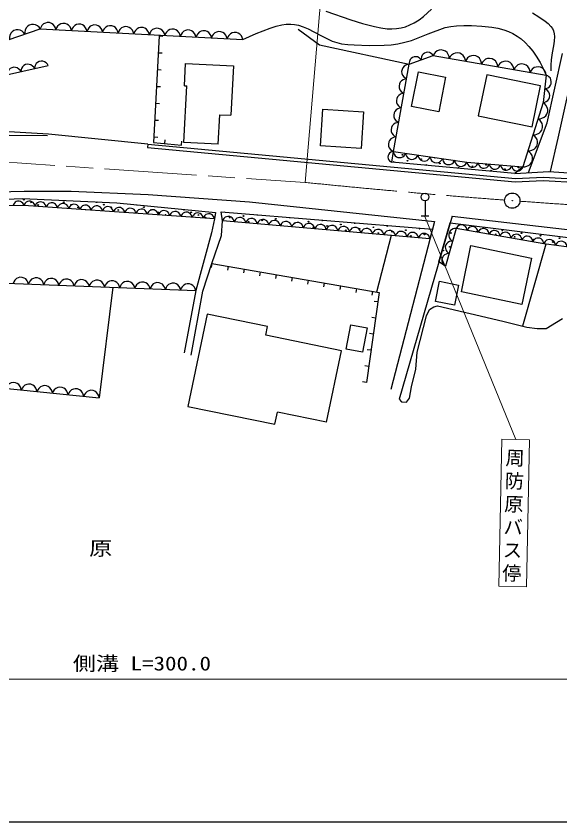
# Model space of a CAD drawing. Units: millimetres, scale not verified. Extents: x 40000 to 680000, y 20000 to 380000.
# Drawn here: x 392311 to 463079, y 205000 to 309913 of the extents above; entities that cross this region are included whole.
import ezdxf
from ezdxf.enums import TextEntityAlignment as Align

# ---------------------------------------------------------------- set-up
doc = ezdxf.new("R2010")
doc.units = ezdxf.units.MM
doc.header["$LTSCALE"] = 1000
doc.linetypes.add('CHAIN', pattern=[18.5, 12, -1.5, 3.5, -1.5])
for name, color, linetype, lineweight in [('M-BGD', 7, 'Continuous', 25), ('M-BGD-HTXT', 7, 'Continuous', 13), ('M-BMK', 2, 'CHAIN', 13), ('M-TTL-BAND', 7, 'Continuous', 25)]:
    doc.layers.add(name, color=color, linetype=linetype, lineweight=lineweight)
doc.layers.add('M-BMK-SRVR', color=7, linetype='Continuous')
doc.layers.add('真幅道路', color=7, linetype='Continuous')
doc.styles.add('@ＭＳ ゴシック', font='')
doc.styles.add('ＭＳ ゴシック', font='')
doc.styles.get('@ＭＳ ゴシック').set_extended_font_data('@MS Gothic')
doc.styles.get('ＭＳ ゴシック').set_extended_font_data('MS Gothic')

# ---------------------------------------------------------------- blocks, each defined once
blk = doc.blocks.new('BUHIN793')
at = {"color": 7, "linetype": 'Continuous', "lineweight": 25}
blk.add_lwpolyline([(532, -502), (608, -342), (642, -178), (649, 37), (592, 211), (504, 369), (339, 525), (177, 603), (-1, 650), (-215, 631), (-374, 584), (-532, 502)], dxfattribs=at)
blk = doc.blocks.new('BUHIN794')
at = {"color": 7, "linetype": 'Continuous', "lineweight": 25}
blk.add_lwpolyline([(548, -437), (607, -278), (627, -118), (616, 87), (548, 249), (452, 393), (282, 528), (120, 589), (-53, 620), (-256, 584), (-404, 528), (-548, 437)], dxfattribs=at)
blk = doc.blocks.new('BUHIN803')
at = {"color": 7, "linetype": 'Continuous', "lineweight": 25}
blk.add_lwpolyline([(539, -525), (619, -362), (657, -194), (667, 27), (612, 207), (524, 371), (357, 534), (191, 617), (10, 668), (-211, 652), (-375, 607), (-539, 525)], dxfattribs=at)
blk = doc.blocks.new('BUHIN804')
at = {"color": 7, "linetype": 'Continuous', "lineweight": 25}
blk.add_lwpolyline([(520, -564), (611, -402), (659, -233), (681, -9), (635, 178), (555, 349), (393, 524), (229, 618), (47, 680), (-179, 675), (-349, 639), (-520, 564)], dxfattribs=at)
blk = doc.blocks.new('BUHIN805')
at = {"color": 7, "linetype": 'Continuous', "lineweight": 25}
blk.add_lwpolyline([(473, -547), (564, -397), (614, -239), (642, -28), (603, 149), (533, 313), (386, 482), (234, 576), (64, 639), (-149, 642), (-310, 612), (-473, 547)], dxfattribs=at)
blk = doc.blocks.new('BUHIN806')
at = {"color": 7, "linetype": 'Continuous', "lineweight": 25}
blk.add_lwpolyline([(694, 485), (530, 609), (352, 686), (110, 744), (-101, 720), (-300, 658), (-515, 508), (-642, 342), (-736, 152), (-765, -96), (-750, -287), (-694, -485)], dxfattribs=at)
blk = doc.blocks.new('BUHIN813')
at = {"color": 7, "linetype": 'Continuous', "lineweight": 25}
blk.add_lwpolyline([(720, -719), (831, -500), (885, -273), (903, 25), (831, 270), (716, 493), (492, 716), (269, 831), (25, 903), (-274, 885), (-497, 827), (-720, 719)], dxfattribs=at)
blk = doc.blocks.new('BUHIN816')
at = {"color": 7, "linetype": 'Continuous', "lineweight": 25}
blk.add_lwpolyline([(741, -657), (837, -437), (876, -214), (876, 78), (791, 311), (666, 521), (437, 724), (213, 823), (-29, 879), (-318, 844), (-531, 775), (-741, 657)], dxfattribs=at)
blk = doc.blocks.new('BUHIN832')
at = {"color": 7, "linetype": 'Continuous', "lineweight": 25}
blk.add_lwpolyline([(997, -370), (1008, -113), (960, 126), (847, 417), (672, 618), (466, 780), (157, 895), (-105, 907), (-369, 869), (-645, 722), (-832, 570), (-997, 370)], dxfattribs=at)
blk = doc.blocks.new('BUHIN833')
at = {"color": 7, "linetype": 'Continuous', "lineweight": 25}
blk.add_lwpolyline([(750, -683), (851, -459), (894, -231), (898, 67), (815, 308), (690, 524), (458, 736), (230, 840), (-17, 901), (-314, 869), (-533, 801), (-750, 683)], dxfattribs=at)
blk = doc.blocks.new('BUHIN835')
at = {"color": 7, "linetype": 'Continuous', "lineweight": 25}
blk.add_lwpolyline([(814, -409), (847, -191), (829, 17), (760, 276), (630, 463), (469, 620), (217, 747), (-5, 782), (-233, 774), (-482, 675), (-655, 563), (-814, 409)], dxfattribs=at)
blk = doc.blocks.new('BUHIN845')
at = {"color": 7, "linetype": 'Continuous', "lineweight": 25}
blk.add_lwpolyline([(-545, 594), (-641, 424), (-691, 246), (-715, 10), (-667, -186), (-583, -366), (-414, -550), (-241, -649), (-50, -714), (187, -710), (365, -672), (545, -594)], dxfattribs=at)
blk = doc.blocks.new('BUHIN846')
at = {"color": 7, "linetype": 'Continuous', "lineweight": 25}
blk.add_lwpolyline([(-524, 510), (-602, 351), (-638, 188), (-648, -27), (-594, -202), (-510, -361), (-347, -519), (-186, -600), (-9, -649), (205, -633), (365, -590), (524, -510)], dxfattribs=at)
blk = doc.blocks.new('BUHIN848')
at = {"color": 7, "linetype": 'Continuous', "lineweight": 25}
blk.add_lwpolyline([(733, 623), (534, 744), (325, 813), (45, 852), (-191, 803), (-409, 712), (-637, 519), (-762, 318), (-848, 93), (-854, -190), (-817, -404), (-733, -623)], dxfattribs=at)
blk = doc.blocks.new('BUHIN849')
at = {"color": 7, "linetype": 'Continuous', "lineweight": 25}
blk.add_lwpolyline([(782, -270), (786, -70), (744, 115), (651, 340), (512, 493), (348, 615), (106, 699), (-98, 704), (-303, 669), (-515, 550), (-658, 428), (-782, 270)], dxfattribs=at)
blk = doc.blocks.new('BUHIN850')
at = {"color": 7, "linetype": 'Continuous', "lineweight": 25}
blk.add_lwpolyline([(698, -807), (831, -586), (905, -353), (946, -42), (889, 219), (786, 461), (569, 711), (345, 848), (95, 942), (-219, 946), (-456, 903), (-698, 807)], dxfattribs=at)
blk = doc.blocks.new('BUHIN851')
at = {"color": 7, "linetype": 'Continuous', "lineweight": 25}
blk.add_lwpolyline([(-646, -629), (-453, -731), (-253, -781), (12, -801), (229, -740), (428, -641), (629, -446), (734, -249), (800, -33), (788, 232), (740, 430), (646, 629)], dxfattribs=at)
blk = doc.blocks.new('BUHIN852')
at = {"color": 7, "linetype": 'Continuous', "lineweight": 25}
blk.add_lwpolyline([(-915, -600), (-709, -766), (-482, -872), (-171, -957), (102, -934), (362, -862), (646, -676), (816, -466), (946, -224), (992, 94), (980, 342), (915, 600)], dxfattribs=at)
blk = doc.blocks.new('BUHIN865')
at = {"color": 7, "linetype": 'Continuous', "lineweight": 25}
blk.add_line((0, 0), (-378, -327), dxfattribs=at)
blk = doc.blocks.new('BUHIN866')
at = {"color": 7, "linetype": 'Continuous', "lineweight": 25}
blk.add_line((0, 0), (-338, 368), dxfattribs=at)
blk = doc.blocks.new('BUHIN867')
at = {"color": 7, "linetype": 'Continuous', "lineweight": 25}
blk.add_line((0, 0), (370, -336), dxfattribs=at)
blk = doc.blocks.new('BUHIN868')
at = {"color": 7, "linetype": 'Continuous', "lineweight": 25}
blk.add_line((0, 0), (351, 356), dxfattribs=at)
blk = doc.blocks.new('BUHIN1760')
at = {"color": 7, "linetype": 'Continuous', "lineweight": 25}
for p, q in [((1249, 1526), (0, 0)), ((-395, 323), (389, -318))]:
    blk.add_line(p, q, dxfattribs=at)
blk.add_circle((1568, 1915), 502, dxfattribs=at)
blk = doc.blocks.new('BUHIN760_1')
at = {"color": 3, "linetype": 'Continuous', "lineweight": 25}
for radius in [995, 30]:
    blk.add_circle((0, 0), radius, dxfattribs=at)
blk = doc.blocks.new('BUHIN760')
at = {"color": 3, "linetype": 'Continuous', "lineweight": 25}
for radius in [995, 30]:
    blk.add_circle((0, 0), radius, dxfattribs=at)

msp = doc.modelspace()

# ---------------------------------------------------------------- linework, layer by layer
at = {"layer": 'M-BGD'}
for p, q in [((381369, 303444), (395456, 308272)), ((395456, 308272), (421801, 306883)), ((429025, 308226), (431798, 306188)), ((431798, 306188), (443480, 303635)), ((443480, 303635), (446585, 304781)), ((446585, 304781), (461299, 302230)), ((461442, 296006), (463428, 305061)), ((389384, 301881), (396494, 303475)), ((414216, 300830), (414368, 303761)), ((414368, 303761), (420598, 303439)), ((420598, 303439), (420265, 297005)), ((441410, 292286), (443480, 303635)), ((462844, 294020), (465064, 303951)), ((443786, 298129), (444671, 302658)), ((444671, 302658), (448199, 301969)), ((453572, 302273), (452466, 296947)), ((460568, 300820), (453572, 302273)), ((461299, 302230), (460892, 298644)), ((448199, 301969), (447314, 297440)), ((414126, 293461), (414507, 300815)), ((414216, 300830), (414507, 300815)), ((459461, 295494), (460568, 300820)), ((447314, 297440), (443786, 298129)), ((460892, 298644), (458267, 290289)), ((418626, 293229), (418825, 297080)), ((418825, 297080), (420265, 297005)), ((431933, 293016), (432245, 297793)), ((432245, 297793), (437536, 297448)), ((437536, 297448), (437224, 292672)), ((452466, 296947), (459461, 295494)), ((458977, 289541), (461442, 296006)), ((396506, 294527), (386757, 295103)), ((396380, 294305), (391417, 294362)), ((409434, 293234), (396506, 294527)), ((461858, 289682), (462844, 294020)), ((409434, 293234), (409392, 292807)), ((409392, 292807), (457257, 288350)), ((409434, 293234), (457300, 288777)), ((418626, 293229), (414126, 293461)), ((437224, 292672), (431933, 293016)), ((441188, 290881), (441410, 292286)), ((441188, 290881), (441410, 292286)), ((441410, 292286), (450985, 290918)), ((457232, 289439), (441188, 290881)), ((450985, 290918), (458267, 290289)), ((458267, 290289), (457232, 289439)), ((457232, 289439), (461651, 289696)), ((461651, 289696), (497402, 287228)), ((457257, 288350), (460919, 288522)), ((457300, 288777), (460962, 288948)), ((460919, 288522), (497255, 286532)), ((460962, 288948), (497279, 286960)), ((384968, 286898), (393355, 287136)), ((393355, 287136), (399470, 287116)), ((399470, 287116), (409489, 286677)), ((409489, 286677), (422689, 285732)), ((384851, 285852), (393126, 286174)), ((393126, 286174), (405400, 285622)), ((405400, 285622), (418271, 284335)), ((422689, 285732), (446757, 283183)), ((393310, 285254), (384903, 285142)), ((418133, 283507), (393310, 285254)), ((418271, 284335), (418133, 283507)), ((419190, 283260), (418998, 284448)), ((418998, 284448), (446491, 282156)), ((418133, 283507), (417749, 281715)), ((449056, 283871), (442166, 260038)), ((449056, 283871), (509317, 276910)), ((419046, 281350), (419190, 283260)), ((446171, 280924), (419190, 283260)), ((446757, 283183), (441083, 261308)), ((447335, 277917), (448799, 282983)), ((449579, 282256), (448202, 277365)), ((448799, 282983), (491938, 277703)), ((460987, 280279), (449579, 282256)), ((417749, 281715), (415688, 274184)), ((417798, 277689), (419046, 281350)), ((441120, 281362), (439201, 273976)), ((446491, 282156), (446171, 280924)), ((461256, 280241), (458213, 269550)), ((491385, 275991), (460987, 280279)), ((450254, 273992), (451499, 280030)), ((451499, 280030), (459365, 278408)), ((459365, 278408), (458120, 272370)), ((416614, 274095), (417798, 277689)), ((448202, 277365), (447335, 277917)), ((360280, 276346), (415688, 274184)), ((446902, 272775), (447418, 275381)), ((447418, 275381), (449877, 274894)), ((449877, 274894), (449362, 272288)), ((404901, 274605), (403113, 260230)), ((415688, 274184), (414182, 266070)), ((415074, 265786), (416614, 274095)), ((458120, 272370), (450254, 273992)), ((449362, 272288), (446902, 272775)), ((446128, 271714), (446684, 272066)), ((446684, 272066), (447147, 272177)), ((447147, 272177), (455634, 270213)), ((417162, 271115), (414678, 259102)), ((425046, 269485), (417162, 271115)), ((444516, 266155), (445739, 270899)), ((445739, 270899), (446128, 271714)), ((435273, 266554), (435874, 269729)), ((435874, 269729), (438011, 269325)), ((455634, 270213), (458761, 269408)), ((461287, 269251), (462645, 270072)), ((462645, 270072), (463403, 270545)), ((424813, 268358), (425046, 269485)), ((438011, 269325), (437410, 266150)), ((458761, 269408), (460119, 269219)), ((460119, 269219), (461287, 269251)), ((434646, 266325), (424813, 268358)), ((437410, 266150), (435273, 266554)), ((432726, 257034), (434646, 266325)), ((444315, 263965), (444516, 266155)), ((368697, 263651), (403113, 260230)), ((443778, 261634), (444315, 263965)), ((443487, 260178), (443778, 261634)), ((442166, 260038), (442460, 259687)), ((442460, 259687), (443134, 259657)), ((443134, 259657), (443487, 260178)), ((414678, 259102), (425979, 256766)), ((425979, 256766), (426309, 258361)), ((432726, 257034), (426309, 258361))]:
    msp.add_line(p, q, dxfattribs=at)
for points in [[(432615, 310576), (435881, 309425), (437393, 308968), (438957, 308559), (439771, 308388), (440595, 308275), (441212, 308247), (441820, 308279), (442406, 308376), (442992, 308534), (443572, 308759), (444136, 309044), (444751, 309426), (445349, 309870), (446375, 310797)], [(459507, 310330), (460336, 309829), (461144, 309269), (461549, 308940), (461903, 308574), (462106, 308286), (462252, 307976), (462340, 307627), (462373, 307247), (462339, 306659), (462242, 306048), (462065, 305125), (461953, 304225), (461921, 303509), (461913, 302792)], [(421801, 306883), (423560, 307633), (425391, 308348), (426147, 308590), (426907, 308770), (427478, 308850), (428045, 308868), (428557, 308822), (429061, 308716), (429690, 308511), (430319, 308240), (431882, 307419), (433447, 306664), (434044, 306460), (434668, 306311), (435467, 306204), (436293, 306155), (438261, 306104), (440210, 306115), (441114, 306181), (442008, 306307), (442891, 306502), (443763, 306755), (445957, 307614), (448168, 308413), (448890, 308560), (449625, 308648), (450592, 308690), (451584, 308673), (452905, 308596), (454226, 308459), (455003, 308323), (455768, 308128), (456375, 307915), (456958, 307646), (457504, 307323), (458021, 306946), (458552, 306481), (459053, 305960), (459550, 305352), (460004, 304701), (460499, 303859), (460938, 302995), (461117, 302618), (461299, 302230)], [(410925, 307342), (410204, 293457), (413846, 293116)], [(441410, 292286), (441240, 292258), (441090, 292196), (440914, 292083), (440805, 291942), (440726, 291785), (440692, 291568), (440718, 291394), (440778, 291226), (440911, 291065), (441035, 290963), (441188, 290881)], [(417798, 277689), (439569, 273912), (437891, 262211)]]:
    msp.add_lwpolyline(points, dxfattribs=at)
for centre in [(442591, 291850), (443235, 291085), (445027, 291285), (447462, 290720), (449254, 290920), (449897, 290155), (451689, 290355), (453480, 290556), (454124, 289790), (455916, 289990), (457707, 290191), (393310, 286014), (394248, 285668), (395186, 285321), (398520, 285689), (399458, 285343), (403730, 285365), (400396, 284997), (404668, 285018), (405606, 284672), (408940, 285040), (409878, 284694), (410816, 284347), (415088, 284369), (416026, 284023), (416964, 283676), (420106, 283683), (421898, 283883), (424333, 283317), (426124, 283517), (422541, 283117), (426768, 282751), (428560, 282951), (430351, 283151), (430995, 282385), (432786, 282585), (434578, 282785), (437013, 282219), (438805, 282419), (450639, 282648), (453117, 282318), (435222, 282019), (439448, 281653), (441240, 281853), (443032, 282053), (443675, 281287), (445467, 281487), (448895, 281670), (454723, 281498), (455595, 281987), (457201, 281168), (458073, 281657), (460551, 281326), (459679, 280837), (462157, 280507), (463029, 280996), (447883, 279384), (448756, 279873)]:
    msp.add_circle(centre, 49.8, dxfattribs=at)
for centre, start, end in [((441443, 290885), 322.78383, 206.94634), ((446818, 291485), 138.32895, 25.41133), ((445670, 290520), 298.4559, 231.27427), ((402792, 285711), 143.21675, 31.63627), ((408002, 285386), 203.90732, 324.67175), ((401334, 284650), 47.69265, 124.25681), ((406544, 284326), 352.80647, 179.14299), ((414150, 284715), 135.10455, 33.47452), ((419462, 284448), 225.75997, 304.70625), ((411754, 284001), 292.4011, 239.54836), ((423689, 284082), 205.34425, 325.12197), ((427916, 283716), 188.61469, 341.85152), ((432143, 283350), 173.00899, 357.45723), ((436370, 282984), 157.23098, 13.23523), ((440597, 282618), 139.83207, 30.63415), ((444823, 282252), 117.07147, 53.39475), ((452245, 281829), 307.43477, 212.89376)]:
    msp.add_arc(centre, 49.8, start, end, dxfattribs=at)
at = {"layer": 'M-BGD-HTXT'}
for p, q in [((429920, 288259), (433710, 333063)), ((457335, 254789), (445491, 283841)), ((455517, 254827), (455120, 235670)), ((459140, 254752), (455517, 254827)), ((458743, 235595), (459140, 254752)), ((455120, 235670), (458743, 235595)), ((265549, 223561), (550745, 223561))]:
    msp.add_line(p, q, dxfattribs=at)
at = {"layer": 'M-BMK'}
msp.add_line((385375, 291276), (429920, 288259), dxfattribs=at)
msp.add_line((385375, 291276), (429920, 288259), dxfattribs=at)
for start, end in [(264.19252, 265.68623), (264.19252, 265.68623), (265.80083, 268.67174), (265.80083, 268.67174)]:
    msp.add_arc((531107, 1283126), 1000000, start, end, dxfattribs=at)
at = {"layer": 'M-TTL-BAND'}
msp.add_line((40000, 205000), (579000, 205000), dxfattribs=at)

# ---------------------------------------------------------------- block references
at = {"layer": 'M-BGD', "rotation": 39.30197}
for name, p in [('BUHIN832', (392437, 307237)), ('BUHIN832', (394450, 307927)), ('BUHIN833', (396469, 308218)), ('BUHIN833', (398496, 308112)), ('BUHIN833', (400522, 308005)), ('BUHIN833', (402549, 307898)), ('BUHIN833', (404575, 307791)), ('BUHIN833', (406602, 307684)), ('BUHIN833', (408629, 307577)), ('BUHIN833', (410655, 307470)), ('BUHIN833', (412682, 307364)), ('BUHIN833', (414708, 307257)), ('BUHIN867', (410925, 307342)), ('BUHIN833', (416735, 307150)), ('BUHIN833', (418762, 307043)), ('BUHIN833', (420788, 306936)), ('BUHIN867', (410811, 305150)), ('BUHIN849', (445809, 304494)), ('BUHIN850', (447636, 304599)), ('BUHIN850', (449738, 304234)), ('BUHIN835', (395605, 303276)), ('BUHIN849', (444256, 303921)), ('BUHIN850', (451840, 303870)), ('BUHIN850', (453942, 303505)), ('BUHIN850', (456044, 303141)), ('BUHIN835', (392050, 302479)), ('BUHIN835', (393828, 302877)), ('BUHIN848', (443308, 302689)), ('BUHIN850', (458146, 302777)), ('BUHIN850', (460248, 302412)), ('BUHIN867', (410697, 302958)), ('BUHIN851', (461197, 301334)), ('BUHIN848', (442963, 300797)), ('BUHIN867', (410583, 300765)), ('BUHIN851', (460994, 299541)), ('BUHIN848', (442617, 298906)), ('BUHIN867', (410469, 298573)), ('BUHIN848', (442272, 297014)), ('BUHIN852', (460564, 297600)), ('BUHIN867', (410355, 296381)), ('BUHIN848', (441927, 295123)), ('BUHIN852', (459908, 295511)), ('BUHIN867', (410242, 294189)), ('BUHIN868', (411660, 293321)), ('BUHIN848', (441582, 293231)), ('BUHIN852', (459251, 293422)), ('BUHIN868', (413846, 293116)), ('BUHIN845', (442208, 292172)), ('BUHIN845', (443804, 291944)), ('BUHIN845', (445399, 291716)), ('BUHIN845', (446995, 291488)), ('BUHIN845', (448591, 291260)), ('BUHIN845', (450187, 291032)), ('BUHIN852', (458595, 291334)), ('BUHIN846', (451713, 290855)), ('BUHIN846', (453169, 290729)), ('BUHIN846', (454626, 290604)), ('BUHIN846', (456082, 290478)), ('BUHIN846', (457539, 290352)), ('BUHIN1760', (445532, 283889)), ('BUHIN794', (392609, 285245)), ('BUHIN793', (394040, 285203)), ('BUHIN793', (395500, 285100)), ('BUHIN793', (396960, 284997)), ('BUHIN793', (398420, 284895)), ('BUHIN793', (399881, 284792)), ('BUHIN793', (401341, 284689)), ('BUHIN793', (402801, 284586)), ('BUHIN793', (404261, 284484)), ('BUHIN793', (405721, 284381)), ('BUHIN793', (407182, 284278)), ('BUHIN793', (408642, 284175)), ('BUHIN793', (410102, 284073)), ('BUHIN793', (411562, 283970)), ('BUHIN793', (413022, 283867)), ('BUHIN793', (414483, 283764)), ('BUHIN793', (415943, 283661)), ('BUHIN793', (417403, 283559)), ('BUHIN803', (419940, 283195)), ('BUHIN803', (421439, 283066)), ('BUHIN803', (422937, 282936)), ('BUHIN803', (424436, 282806)), ('BUHIN803', (425935, 282676)), ('BUHIN803', (427434, 282546)), ('BUHIN803', (428933, 282417)), ('BUHIN803', (430432, 282287)), ('BUHIN803', (431931, 282157)), ('BUHIN803', (433430, 282027)), ('BUHIN803', (434929, 281898)), ('BUHIN803', (436428, 281768)), ('BUHIN803', (437927, 281638)), ('BUHIN803', (439426, 281508)), ('BUHIN803', (440925, 281378)), ('BUHIN806', (449350, 281441)), ('BUHIN805', (450292, 282133)), ('BUHIN805', (451718, 281886)), ('BUHIN805', (453144, 281638)), ('BUHIN805', (454570, 281391)), ('BUHIN803', (442424, 281249)), ('BUHIN803', (443923, 281119)), ('BUHIN803', (445422, 280989)), ('BUHIN805', (455996, 281144)), ('BUHIN805', (457422, 280897)), ('BUHIN805', (458848, 280649)), ('BUHIN805', (460274, 280402)), ('BUHIN806', (448890, 279811)), ('BUHIN804', (461747, 280171)), ('BUHIN804', (463267, 279957)), ('BUHIN806', (448431, 278180)), ('BUHIN865', (417798, 277689)), ('BUHIN865', (419887, 277326)), ('BUHIN816', (392931, 275072)), ('BUHIN816', (394910, 274995)), ('BUHIN816', (396889, 274918)), ('BUHIN816', (398868, 274840)), ('BUHIN816', (400846, 274763)), ('BUHIN816', (402825, 274686)), ('BUHIN865', (421975, 276964)), ('BUHIN865', (424064, 276602)), ('BUHIN865', (426153, 276240)), ('BUHIN816', (404804, 274609)), ('BUHIN816', (406783, 274531)), ('BUHIN816', (408762, 274454)), ('BUHIN816', (410741, 274377)), ('BUHIN816', (412720, 274300)), ('BUHIN816', (414698, 274223)), ('BUHIN865', (428241, 275877)), ('BUHIN865', (430330, 275515)), ('BUHIN865', (432419, 275153)), ('BUHIN865', (434507, 274790)), ('BUHIN865', (436596, 274428)), ('BUHIN865', (438685, 274066)), ('BUHIN866', (439396, 272703)), ('BUHIN866', (439095, 270604)), ('BUHIN866', (438794, 268506)), ('BUHIN866', (438493, 266408)), ('BUHIN866', (438192, 264309)), ('BUHIN813', (391978, 261337)), ('BUHIN813', (394003, 261135)), ('BUHIN866', (437891, 262211)), ('BUHIN813', (396027, 260934)), ('BUHIN813', (398052, 260733)), ('BUHIN813', (400076, 260532)), ('BUHIN813', (402101, 260330))]:
    msp.add_blockref(name, p, dxfattribs=at)
at = {"layer": 'M-BMK-SRVR', "rotation": 39.30197}
msp.add_blockref('BUHIN760', (456886, 285885), dxfattribs=at)
at = {"layer": '真幅道路', "rotation": 39.30197}
msp.add_blockref('BUHIN760_1', (456886, 285885), dxfattribs=at)

# ---------------------------------------------------------------- texts
at = {"layer": 'M-BGD-HTXT', "style": 'ＭＳ ゴシック', "width": 1.2}
for s, p in [('原', (401813, 239158)), ('側溝 L=300.0', (399703, 224161))]:
    msp.add_text(s, height=1833, dxfattribs=at).set_placement(p, align=Align.BOTTOM_LEFT)
at = {"layer": 'M-BGD-HTXT', "insert": (456080, 253690), "char_height": 1833, "attachment_point": 7, "rotation": 268.4, "style": '@ＭＳ ゴシック'}
msp.add_mtext('\\T1.2;周防原バス停', dxfattribs=at)

doc.saveas('drawing.dxf')
